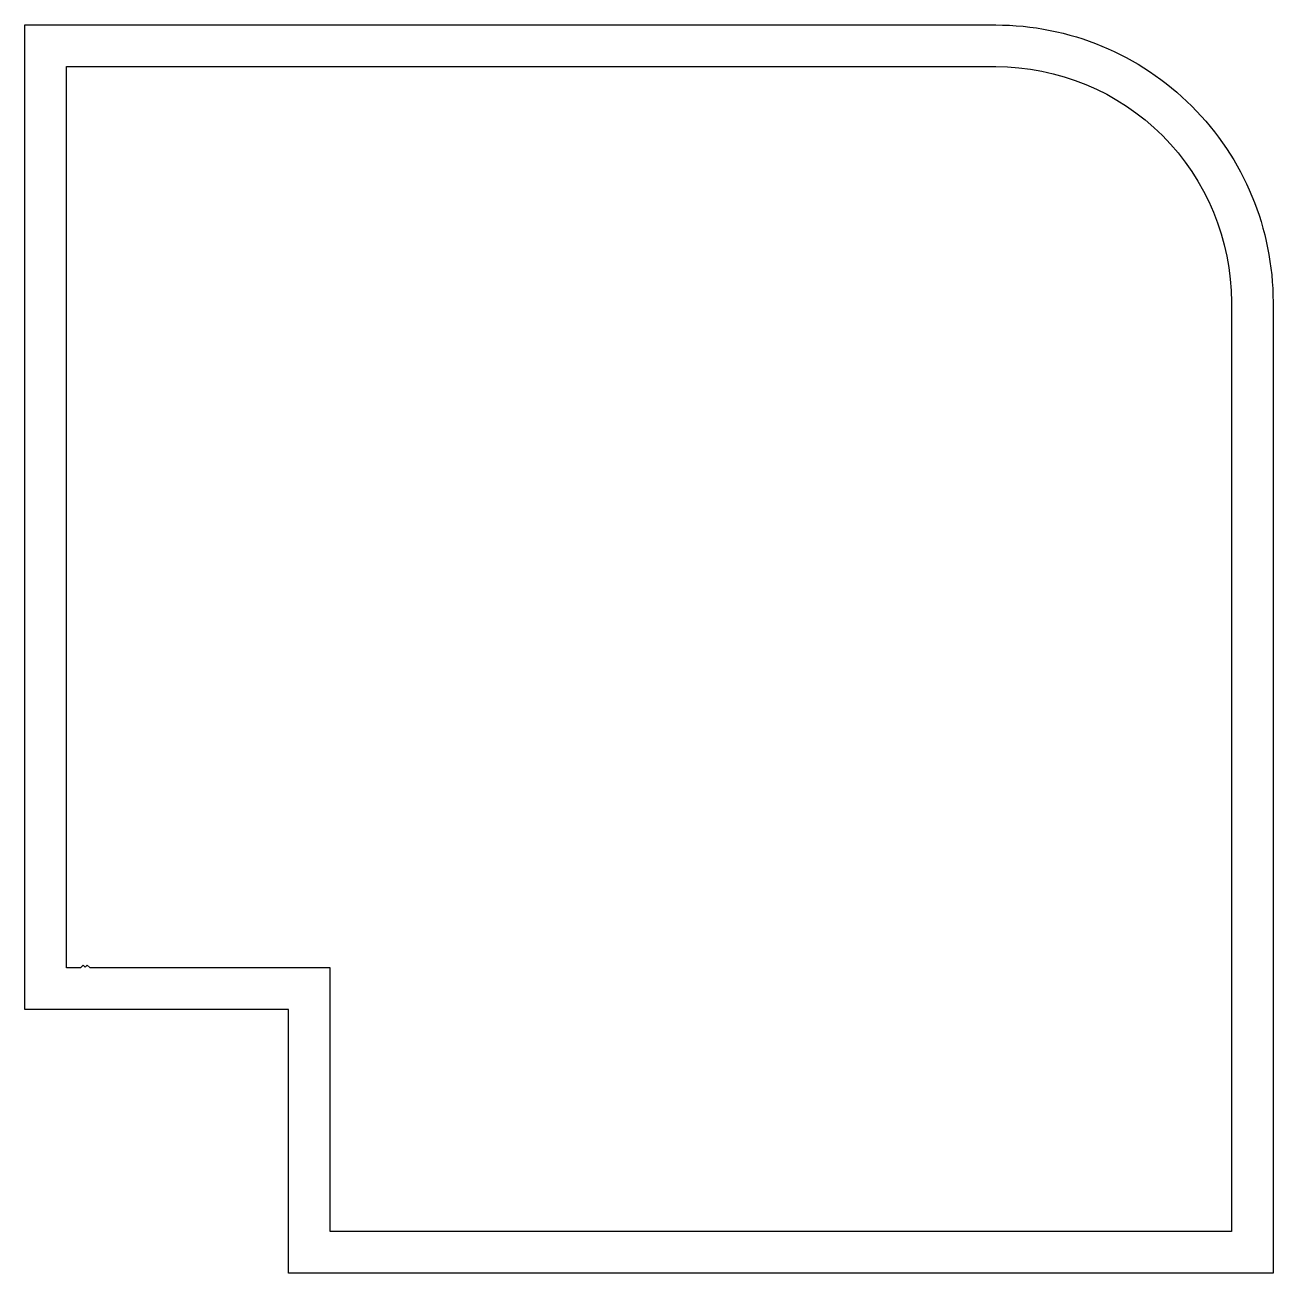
# Model space of a CAD drawing. Extents: x 829.4 to 919.4, y -70.4 to 19.6.
import ezdxf

# ---------------------------------------------------------------- set-up
doc = ezdxf.new("R2010")
doc.units = 0
doc.header["$LTSCALE"] = 15
doc.layers.get('0').update_dxf_attribs({"linetype": 'CONTINUOUS'})

msp = doc.modelspace()

# ---------------------------------------------------------------- linework, layer by layer
at = {"color": 0, "ltscale": 0.05}
for points in [[(919.423, -70.439), (848.423, -70.439), (848.423, -51.439), (829.423, -51.439), (829.423, 19.561), (899.423, 19.561, -0.414214), (919.423, -0.439)], [(833.419, -48.439), (832.423, -48.439), (832.423, 16.561), (899.423, 16.561, -0.414214), (916.423, -0.439), (916.423, -67.439), (851.423, -67.439), (851.423, -48.439), (834.119, -48.439), (833.919, -48.239), (833.769, -48.389), (833.619, -48.239)]]:
    msp.add_lwpolyline(points, format="xyb", close=True, dxfattribs=at)

doc.saveas('drawing.dxf')
